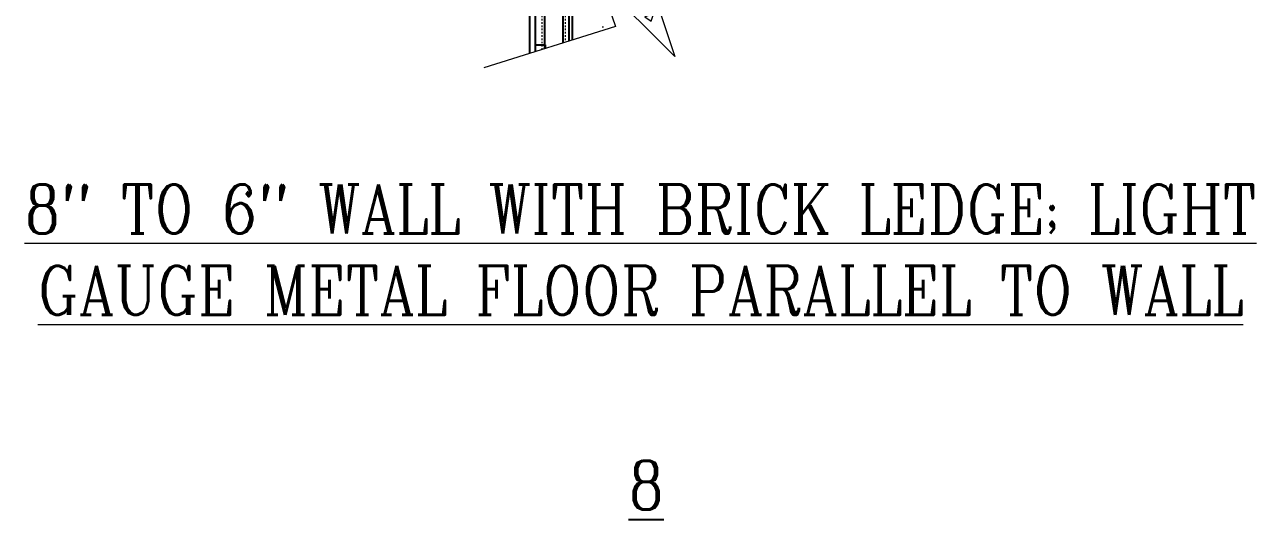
# Model space of a CAD drawing. Header units: inches. Extents: x -41.8 to 38.3, y 116.3 to 206.5.
# Drawn here: x -41.8 to 33.9, y 116.3 to 146.7 of the extents above; entities that cross this region are included whole.
import ezdxf

# ---------------------------------------------------------------- set-up
doc = ezdxf.new("R2010")
doc.units = ezdxf.units.IN
doc.header["$MEASUREMENT"] = 0
doc.linetypes.add('DASHED2', pattern=[0.375, 0.25, -0.125])
doc.linetypes.add('HIDDEN', pattern=[0.375, 0.25, -0.125])
doc.layers.get('Defpoints').update_dxf_attribs({"color": 252})
doc.layers.add('A2 Hatch', color=8, linetype='Continuous', lineweight=9)
doc.layers.add('DIM', color=3, linetype='Continuous', lineweight=13)
doc.styles.add('ARCTEXT', font='arctext.shx', dxfattribs={"width": 0.85})
doc.styles.add('RomanC', font='romanc.shx', dxfattribs={"width": 0.85, "height": 5})

msp = doc.modelspace()

# ---------------------------------------------------------------- hatches: boundary and pattern name
at = {"layer": 'A2 Hatch', "ltscale": 0.15}
h = msp.add_hatch(dxfattribs=at)
h.set_pattern_fill('AR-CONC', color=256, scale=0.8, style=0)
h.set_pattern_definition([(49.99999999999999, (-3089.906327510712, 619.3390840310615), (5.738081460806028, -0.5020170798607609), [0.6000000000000001, -6.600000000000001]), (355, (-3089.906327510712, 619.3390840310615), (-1.110010668904, 6.017537069600095), [0.48, -5.28]), (100.451445, (-3089.428154070713, 619.2972493110615), (4.628070721834346, 5.515519971367574), [0.5099215199999992, -5.609136895999993]), (46.18420000000001, (-3089.906327510712, 620.9390840310615), (8.537928389005156, -1.324152114632145), [0.9, -9.9]), (96.63564499999995, (-3089.194833550713, 620.8287375750615), (7.477295523824225, 7.792948839860111), [0.7648823039999995, -8.413703999999992]), (351.1842, (-3089.906327510712, 620.9390840310615), (7.477295561069018, 7.792948807402597), [0.7200000000000001, -7.920000000000001]), (21, (-3089.106327510713, 620.5390840310615), (4.775256416947694, -3.220951125322711), [0.6000000000000001, -6.600000000000001]), (326.0000000000001, (-3089.106327510713, 620.5390840310615), (1.946522655372654, 5.801200360374825), [0.48, -5.28]), (71.45144499999999, (-3088.708389646713, 620.2706711830615), (6.72177900213097, 2.580249252953296), [0.5099215200000001, -5.609136896]), (37.50000000000001, (-3089.906327510712, 619.3390840310615), (0.09727884253832536, 2.663150830650492), [0, -5.216, 0, -5.36, 0, -5.300000000000001]), (7.499999999999999, (-3089.906327510712, 619.3390840310615), (2.104556299537189, 3.155293695058882), [0, -3.056, 0, -5.096, 0, -2.02]), (327.5, (-3091.690327510713, 619.3390840310615), (4.270579489379273, -0.1804389738750384), [0, -2, 0, -6.24, 0, -8.28]), (317.5, (-3092.490327510713, 619.3390840310615), (4.66548935473909, 0.8008398586585411), [0, -2.6, 0, -4.144, 0, -5.88])])
h.paths.add_polyline_path([(-6.050642904424905, 203.2523136034897), (-8.037062458307929, 202.5786340577629), (-8.237062458305019, 145.5628420416897), (-5.367102005714997, 146.5361679688208), (-6.303145022516702, 149.2961955867636), (-1.706950944804277, 144.7000015090507), (-2.642993961604162, 147.4600291269935), (-0.0370624583061101, 148.3438115826716), (-0.04135974580415791, 180.9257268738106), (-2.041359745802339, 180.9257268738088), (-2.041359745805977, 204.612032426086), (-3.32653486031225, 204.1761747616624), (-2.390491843512365, 201.4161471437194), (-6.98668592122479, 206.0123412214321)])

# ---------------------------------------------------------------- linework, layer by layer
at = {"color": 1}
for p, q in [((-10.78991684652604, 156.9776562118295), (-10.78991684652604, 144.9488133275227)), ((-10.43991684652568, 157.4776562118295), (-10.43991684652568, 145.0583427570564)), ((-9.864916846526768, 157.4776562118295), (-9.864916846526768, 145.2382839627185)), ((-8.739916846526768, 157.4776562118295), (-8.739916846524949, 145.590342843363)), ((-8.364916846526768, 157.2276562118295), (-8.364916846524949, 145.7076958035775)), ((-8.16491684652604, 157.4776562118295), (-8.16491684652604, 145.7702840490251)), ((-10.43991684652568, 145.4776562118295), (-9.814916846525676, 145.4776562118295)), ((-9.814916846525676, 145.4776562118295), (-9.814916846525676, 145.2539310240809))]:
    msp.add_line(p, q, dxfattribs=at)
at = {"color": 1, "linetype": 'HIDDEN', "ltscale": 0.02}
for p, q in [((-10.43991684652568, 145.4776562118295), (-9.814916846525676, 145.4776562118295)), ((-9.814916846525676, 145.4776562118295), (-9.814916846525676, 145.3349787124757))]:
    msp.add_line(p, q, dxfattribs=at)
at = {"layer": 'A2 Hatch', "linetype": 'DASHED2', "ltscale": 0.15}
for p, q in [((-10.02491684652662, 157.4776562118295), (-10.02491684652662, 145.1882133663603)), ((-8.579916846526913, 157.4776562118295), (-8.579916846526913, 145.6404134397205))]:
    msp.add_line(p, q, dxfattribs=at)
at = {"layer": 'DIM'}
msp.add_lwpolyline([(4.476973787758169, 149.7758735437651), (-2.774906846670575, 147.5284158369268), (-1.838863829870689, 144.768388218984), (-6.435057907583115, 149.3645822966969), (-5.49901489078141, 146.6045546787545), (-13.58881712228461, 144.0729220403073)], dxfattribs=at)

# ---------------------------------------------------------------- texts
at = {"layer": 'Defpoints', "insert": (-3.612700101926322, 119.9136524275034), "char_height": 3, "width": 90.07999999999998, "attachment_point": 2, "style": 'RomanC'}
msp.add_mtext('{\\L8\\P}\\P            ', dxfattribs=at)
at = {"layer": 'DIM', "insert": (-3.9581270157137, 136.8948219463873), "char_height": 3, "width": 90.07999999999998, "attachment_point": 2, "style": 'ARCTEXT'}
msp.add_mtext('{\\Fromanc.shx|c0;\\L8" TO 6" WALL WITH BRICK LEDGE; LIGHT GAUGE METAL FLOOR PARALLEL TO WALL}\\P\\P         ', dxfattribs=at)

doc.saveas('drawing.dxf')
